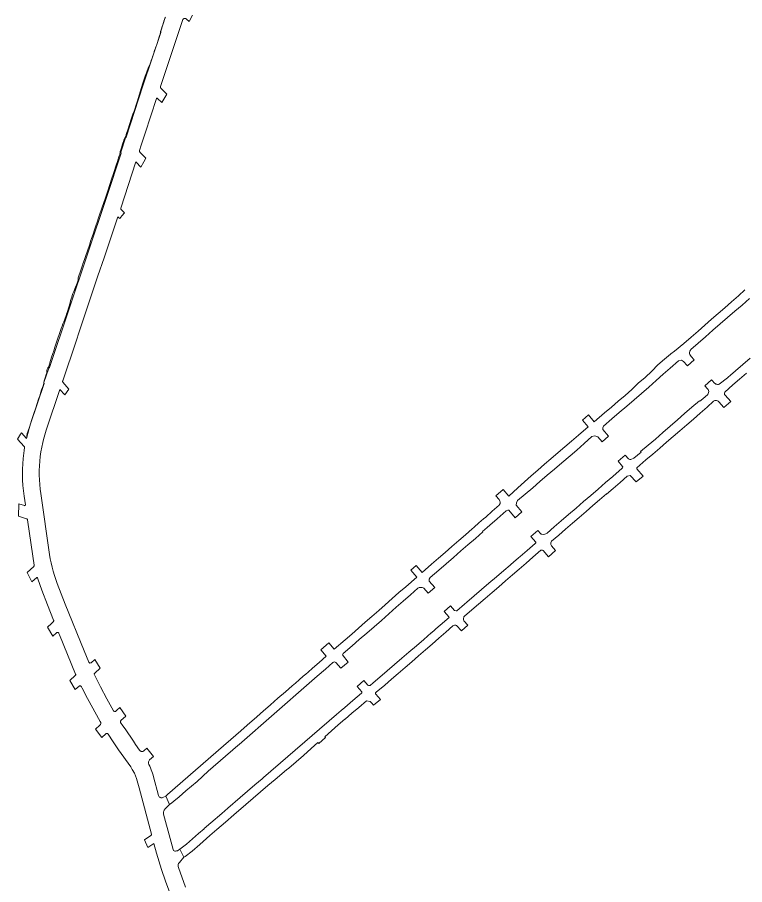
# Model space of a CAD drawing. Header units: inches. Extents: x 704148 to 723432, y 7075344 to 7101810.
# Drawn here: x 717580 to 718555, y 7094497 to 7095660 of the extents above; entities that cross this region are included whole.
import ezdxf

# ---------------------------------------------------------------- set-up
doc = ezdxf.new("R2010")
doc.units = ezdxf.units.IN
doc.header["$MEASUREMENT"] = 0
doc.layers.add('gisdb.gisadmin', color=7, linetype='Continuous', lineweight=9, true_color=0xccf5fc)

msp = doc.modelspace()

# ---------------------------------------------------------------- linework, layer by layer
at = {"layer": 'gisdb.gisadmin'}
for points in [[(717784.5294, 7094485.846), (717778.8472, 7094501.5747), (717773.5372, 7094517.433), (717766.9856, 7094538.9569), (717763.3962, 7094551.9184), (717755.355, 7094546.7862), (717750.7035, 7094556.9744), (717759.1561, 7094562.6204), (717759.5486, 7094562.9646), (717759.8388, 7094563.3987), (717760.0067, 7094563.8931), (717760.0409, 7094564.414), (717759.9783, 7094564.7965), (717743.5478, 7094626.7135), (717741.8435, 7094633.1359), (717740.0954, 7094639.2397), (717738.749, 7094642.8644), (717737.1729, 7094646.3952), (717734.3923, 7094651.4838), (717732.2723, 7094654.7175), (717716.0541, 7094677.803), (717708.8746, 7094688.2518), (717701.914, 7094698.8476), (717701.8134, 7094698.9901), (717701.5769, 7094699.2463), (717701.4429, 7094699.358), (717701.2996, 7094699.4575), (717700.9898, 7094699.6174), (717700.8256, 7094699.6765), (717700.485, 7094699.7507), (717700.3111, 7094699.7653), (717699.9629, 7094699.7488), (717699.6228, 7094699.6721), (717699.459, 7094699.6119), (717699.1504, 7094699.4498), (717698.886, 7094699.247), (717693.5136, 7094694.3647), (717685.2413, 7094705.6046), (717690.7708, 7094710.5996), (717691.6243, 7094711.6956), (717691.9884, 7094712.6743), (717692.0676, 7094713.1875), (717692.0869, 7094713.7139), (717692.0008, 7094714.4058), (717691.5235, 7094715.6191), (717674.2491, 7094746.5432), (717667.2083, 7094760.5475), (717666.2929, 7094762.3684), (717666.0058, 7094762.8045), (717665.7556, 7094763.0472), (717665.4671, 7094763.2429), (717665.1489, 7094763.3855), (717664.6376, 7094763.4908), (717664.1163, 7094763.4602), (717663.6208, 7094763.2958), (717663.1927, 7094763.0156), (717658.0106, 7094758.5807), (717650.4606, 7094770.4834), (717658.0006, 7094777.174), (717658.3072, 7094777.5966), (717658.5271, 7094778.2554), (717658.5358, 7094778.7775), (717658.3746, 7094779.3662), (717636.8308, 7094831.9399), (717636.0455, 7094833.9054), (717635.7297, 7094834.4376), (717635.488, 7094834.6834), (717635.1476, 7094834.9182), (717634.6998, 7094835.0968), (717634.2223, 7094835.163), (717633.7428, 7094835.1131), (717633.2281, 7094834.9178), (717632.8879, 7094834.6829), (717627.7595, 7094830.2942), (717620.7842, 7094842.2751), (717625.9898, 7094847.0619), (717628.4839, 7094849.3552), (717628.7966, 7094849.7217), (717628.9617, 7094850.0241), (717629.0877, 7094850.4177), (717629.1301, 7094850.8287), (717629.0871, 7094851.2397), (717628.9873, 7094851.5695), (717620.8281, 7094871.9892), (717612.969, 7094891.7221), (717607.8752, 7094906.7832), (717607.3967, 7094908.3558), (717607.3568, 7094908.4549), (717607.2656, 7094908.5865), (717607.1871, 7094908.659), (717607.0488, 7094908.7397), (717606.947, 7094908.7723), (717606.8944, 7094908.7818), (717606.7343, 7094908.7826), (717606.5795, 7094908.7419), (717606.4845, 7094908.693), (717606.4067, 7094908.6348), (717599.931, 7094902.8505), (717593.6571, 7094915.5379), (717602.3284, 7094923.5954), (717602.6396, 7094923.9639), (717602.8295, 7094924.3315), (717602.9396, 7094924.7303), (717602.9548, 7094925.281), (717602.987, 7094925.3503), (717602.946, 7094925.3495), (717594.5124, 7094983.0922), (717594.0743, 7094986.0386), (717593.9648, 7094986.3695), (717593.7995, 7094986.6765), (717593.6974, 7094986.818), (717593.5201, 7094987.0115), (717593.323, 7094987.1819), (717593.0264, 7094987.365), (717592.7489, 7094987.4793), (717581.9003, 7094991.0219), (717582.1434, 7095007.5535), (717590.0127, 7095005.1203), (717590.1869, 7095005.1133), (717590.3596, 7095005.1367), (717590.5256, 7095005.1897), (717590.6046, 7095005.2269), (717590.7512, 7095005.3211), (717590.8793, 7095005.4393), (717590.9849, 7095005.578), (717591.0648, 7095005.7329), (717591.1166, 7095005.8994), (717591.1291, 7095006.2567), (717589.4195, 7095017.9613), (717588.4985, 7095025.1288), (717587.8249, 7095032.3238), (717587.3995, 7095039.5378), (717587.2229, 7095046.7621), (717587.2953, 7095053.9882), (717587.6165, 7095061.2075), (717588.1863, 7095068.4115), (717589.0039, 7095075.5916), (717589.5249, 7095079.0904), (717589.525, 7095079.0914), (717590.1279, 7095083.1399), (717590.0215, 7095083.5991), (717590.0216, 7095083.5992), (717590.0215, 7095083.5994), (717589.9675, 7095083.7651), (717589.8676, 7095083.9849), (717589.7729, 7095084.1478), (717589.6145, 7095084.3633), (717580.3624, 7095094.4731), (717580.3614, 7095094.4742), (717584.5982, 7095100.9528), (717585.8011, 7095102.7921), (717592.5673, 7095095.3458), (717592.5674, 7095095.3458), (717592.5674, 7095095.3462), (717594.2029, 7095101.9554), (717596.0521, 7095108.5085), (717598.1131, 7095114.9982), (717616.2199, 7095168.9616), (717616.0519, 7095170.3883), (717622.3954, 7095189.2937), (717623.39, 7095190.3303), (717700.31, 7095419.5725), (717719.2809, 7095477.9195), (717719.0995, 7095479.3446), (717725.2654, 7095498.3087), (717726.2503, 7095499.3545), (717748.6489, 7095568.2435), (717772.6185, 7095639.8195), (717772.4496, 7095641.2461), (717778.5812, 7095659.5559), (717778.9671, 7095660.3485)], [(717815.2073, 7095662.6547), (717810.3357, 7095654.2781), (717806.8939, 7095657.6905), (717806.7002, 7095657.8665), (717806.4919, 7095658.0249), (717806.2705, 7095658.1646), (717806.0379, 7095658.2844), (717805.7956, 7095658.3835), (717805.5457, 7095658.4612), (717805.2899, 7095658.5167), (717804.7688, 7095658.5601), (717804.2481, 7095658.5122), (717803.9928, 7095658.4545), (717803.5022, 7095658.2735), (717803.2706, 7095658.1517), (717802.8435, 7095657.8499), (717802.4753, 7095657.4786), (717802.1772, 7095657.0489), (717801.1661, 7095654.2108), (717772.0318, 7095567.2125), (717771.9821, 7095567.0616), (717771.9836, 7095567.0448), (717771.9503, 7095566.8736), (717771.932, 7095566.7), (717771.9289, 7095566.5256), (717771.941, 7095566.3515), (717771.9683, 7095566.1792), (717772.0105, 7095566.0099), (717772.0672, 7095565.8449), (717772.2227, 7095565.5329), (717772.3781, 7095565.3167), (717772.5223, 7095565.1549), (717773.4461, 7095564.2419), (717780.6293, 7095557.1425), (717774.0205, 7095545.5981), (717773.9889, 7095545.6299), (717768.3364, 7095551.317), (717768.2032, 7095551.4295), (717768.0525, 7095551.5171), (717767.8889, 7095551.5772), (717767.7174, 7095551.608), (717767.543, 7095551.6085), (717767.3713, 7095551.5788), (717767.2073, 7095551.5197), (717767.0561, 7095551.433), (717766.8631, 7095551.2572), (717766.6885, 7095550.957), (717766.6879, 7095550.9569), (717766.6762, 7095550.9213), (717766.6755, 7095550.9192), (717765.8271, 7095548.4229), (717760.0945, 7095530.6789), (717760.0899, 7095530.6645), (717750.7643, 7095501.9829), (717746.3866, 7095488.5188), (717744.0484, 7095481.3272), (717744.0483, 7095481.3272), (717743.9699, 7095480.9876), (717743.9515, 7095480.6394), (717743.9652, 7095480.4655), (717743.994, 7095480.2934), (717744.0958, 7095479.96), (717744.254, 7095479.6493), (717744.5453, 7095479.2855), (717745.4794, 7095478.3634), (717748.6579, 7095475.2257), (717752.6968, 7095471.2386), (717749.8247, 7095466.1518), (717745.8737, 7095459.1542), (717739.3686, 7095465.8913), (717739.1149, 7095466.154), (717739.1097, 7095466.138), (717718.8986, 7095404.2415), (717718.8287, 7095403.9747), (717718.8079, 7095403.8401), (717718.7939, 7095403.6363), (717718.8008, 7095403.4321), (717718.8424, 7095403.163), (717718.8973, 7095402.9663), (717718.972, 7095402.7762), (717719.0658, 7095402.5947), (717719.2186, 7095402.3693), (717719.3061, 7095402.265), (717719.4006, 7095402.1668), (717723.7551, 7095397.9397), (717720.2721, 7095393.6359), (717717.4413, 7095390.1379), (717717.4412, 7095390.138), (717715.7702, 7095391.7027), (717714.9493, 7095392.4713), (717696.4806, 7095337.4297), (717688.3908, 7095313.32), (717668.5757, 7095254.2654), (717663.1256, 7095238.0228), (717658.981, 7095225.6707), (717641.0839, 7095172.3327), (717641.0839, 7095172.3326), (717641.0357, 7095172.165), (717641.0022, 7095171.9937), (717640.9839, 7095171.8202), (717640.9807, 7095171.6458), (717640.9927, 7095171.4717), (717641.0198, 7095171.2994), (717641.0619, 7095171.13), (717641.1186, 7095170.965), (717641.1894, 7095170.8056), (717641.2739, 7095170.6529), (717649.5343, 7095161.478), (717649.5369, 7095161.4751), (717643.8488, 7095153.7937), (717637.3114, 7095161.0894), (717637.3114, 7095161.0895), (717619.4443, 7095107.8407), (717617.5497, 7095101.8644), (717617.4575, 7095101.5356), (717615.8563, 7095095.828), (717614.3658, 7095089.7383), (717613.0801, 7095083.6022), (717612.0006, 7095077.4264), (717611.1283, 7095071.2179), (717610.4644, 7095064.9837), (717610.0096, 7095058.7308), (717609.7644, 7095052.4662), (717609.729, 7095046.1969), (717609.9035, 7095039.9299), (717610.2877, 7095033.6722), (717610.8812, 7095027.431), (717611.6833, 7095021.2131), (717623.6113, 7094939.5462), (717624.5281, 7094933.8778), (717625.6184, 7094928.2402), (717626.881, 7094922.6387), (717628.3147, 7094917.0785), (717629.9183, 7094911.565), (717631.6901, 7094906.1031), (717633.6286, 7094900.6982), (717644.5965, 7094873.1438), (717669.6603, 7094810.4175), (717675.9496, 7094795.2932), (717676.457, 7094794.5917), (717676.8892, 7094794.2988), (717677.5548, 7094794.1002), (717678.2482, 7094794.1411), (717678.736, 7094794.3272), (717679.0861, 7094794.5675), (717684.2776, 7094799.0121), (717691.4807, 7094787.1214), (717683.9739, 7094780.5667), (717683.664, 7094780.1465), (717683.4733, 7094779.6605), (717683.4259, 7094778.9675), (717683.6049, 7094778.328), (717691.6024, 7094761.9901), (717700.1021, 7094745.9077), (717709.0958, 7094730.0962), (717709.4174, 7094729.6849), (717709.8345, 7094729.3708), (717710.3186, 7094729.1754), (717710.8368, 7094729.1119), (717711.1838, 7094729.1455), (717711.6803, 7094729.307), (717712.1067, 7094729.5818), (717713.5032, 7094730.7573), (717717.6778, 7094734.2713), (717725.8296, 7094722.7369), (717719.1237, 7094716.867), (717718.949, 7094716.6912), (717718.7791, 7094716.4747), (717718.6111, 7094716.1693), (717718.5242, 7094715.9264), (717718.4645, 7094715.6681), (717718.4414, 7094715.3203), (717718.479, 7094714.9737), (717718.5467, 7094714.7262), (717718.6464, 7094714.4792), (717718.7302, 7094714.3261), (717721.6293, 7094709.7895), (717724.6153, 7094705.8159), (717735.8579, 7094689.2749), (717738.5933, 7094684.8607), (717743.9856, 7094677.1851), (717744.4346, 7094676.6516), (717744.9694, 7094676.2043), (717745.5738, 7094675.8566), (717746.2293, 7094675.6192), (717746.9162, 7094675.4991), (717747.6134, 7094675.5002), (717748.2999, 7094675.6224), (717749.264, 7094676.0235), (717749.8345, 7094676.4243), (717753.8783, 7094679.9521), (717762.6052, 7094668.645), (717757.5663, 7094664.0584), (717756.9754, 7094663.4177), (717756.5047, 7094662.6842), (717756.319, 7094662.2895), (717756.0542, 7094661.4592), (717755.9361, 7094660.1593), (717756.047, 7094659.2948), (717756.3063, 7094658.4627), (717756.4899, 7094658.0658), (717757.6343, 7094655.7637), (717758.7067, 7094653.427), (717759.706, 7094651.0582), (717760.6312, 7094648.6594), (717761.4815, 7094646.2331), (717762.256, 7094643.7815), (717762.9539, 7094641.3071), (717769.6055, 7094616.2412), (717770.4013, 7094614.7034), (717771.1695, 7094613.9961), (717771.7724, 7094613.646), (717772.7676, 7094613.3296), (717774.1567, 7094613.3262), (717775.4633, 7094613.7982), (717779.1585, 7094615.5307), (717784.2756, 7094604.4794), (717778.4297, 7094598.3587), (717777.2132, 7094596.9952), (717776.6172, 7094595.9304), (717776.0909, 7094594.1805), (717776.0153, 7094592.7071), (717776.2342, 7094591.2612), (717784.9077, 7094558.576), (717788.9985, 7094543.8245), (717789.4575, 7094542.8893), (717790.4322, 7094542.0311), (717791.4181, 7094541.6943), (717792.4598, 7094541.715), (717793.6555, 7094542.2401), (717795.0224, 7094542.2824), (717798.232, 7094544.6855), (717803.5254, 7094533.6579), (717797.4448, 7094526.5664), (717796.3476, 7094525.2205), (717795.8652, 7094524.0076), (717795.7384, 7094522.2757), (717795.9603, 7094521.2279), (717796.8455, 7094518.6154), (717800.6341, 7094507.4328), (717805.5993, 7094493.7396)], [(718561.38, 7095282.81), (718551.48, 7095274.18), (718541.85, 7095265.93), (718531.95, 7095257.43), (718522.06, 7095248.81), (718512.29, 7095240.29), (718502.42, 7095231.69), (718492.69, 7095223.03), (718482.85, 7095214.35), (718482.06, 7095213.42), (718481.4, 7095212.1), (718481.02, 7095210.55), (718480.89, 7095209.31), (718481.26, 7095207.94), (718482.07, 7095206.57), (718483.19, 7095205.18), (718486.9507, 7095200.8736), (718478.0917, 7095192.8539), (718478, 7095192.96), (718472.95, 7095198.22), (718470.32, 7095200.45), (718466.32, 7095199.51), (718455.19, 7095189.66), (718445.85, 7095181.38), (718436.28, 7095172.91), (718426.34, 7095164.11), (718416.52, 7095155.41), (718406.67, 7095146.97), (718396.89, 7095138.58), (718386.78, 7095129.91), (718377.02, 7095121.55), (718365.63, 7095111.72), (718364.79, 7095109.63), (718364.89, 7095107.34), (718372.5271, 7095098.1701), (718363.933, 7095090.6802), (718358.17, 7095097.2), (718356.54, 7095098.02), (718353.92, 7095098.95), (718349.92, 7095098.02), (718339.62, 7095088.4), (718329.8, 7095079.53), (718321.14, 7095072.14), (718310.08, 7095062.71), (718300.2, 7095054.28), (718290.26, 7095045.81), (718280.5, 7095037.35), (718270.8, 7095028.93), (718260.81, 7095020.53), (718250.67, 7095011.99), (718249.05, 7095008.71), (718248.8, 7095005.89), (718256.4099, 7094996.8832), (718247.1626, 7094988.7863), (718238.75, 7094998.95), (718237.63, 7094999.27), (718235.15, 7094998.01), (718223.32, 7094987.27), (718213.45, 7094978.81), (718210.04, 7094975.69), (718203.78, 7094970.43), (718204.12, 7094970.04), (718193.98, 7094961.23), (718184.1, 7094952.59), (718174.57, 7094944.33), (718164.66, 7094935.75), (718154.87, 7094927.28), (718144.91, 7094918.66), (718133.64, 7094908.91), (718131.96, 7094906.38), (718132.29, 7094904.06), (718139.868, 7094895.2341), (718130.9618, 7094887.5593), (718124.88, 7094894.53), (718123.98, 7094894.97), (718122.66, 7094895.35), (718120.82, 7094895.51), (718118.8, 7094895.27), (718116.82, 7094894.29), (718107.08, 7094885.67), (718097.44, 7094877.2), (718088.08, 7094868.86), (718078.22, 7094860.09), (718068.4, 7094851.34), (718058.46, 7094842.49), (718048.6, 7094834.16), (718038.54, 7094825.65), (718028.82, 7094817.27), (718016.83, 7094806.83), (718015.78, 7094804.87), (718023.7504, 7094795.3814), (718013.9506, 7094787.1835), (718007.25, 7094794.8), (718006.28, 7094795.32), (718005.14, 7094795.49), (718004.36, 7094795.39), (718003.71, 7094795.2), (718002.99, 7094794.86), (717993.02, 7094786.01), (717982.27, 7094776.47), (717971.15, 7094767.23), (717877.36, 7094684.76), (717875.96, 7094683.62), (717836.1, 7094648.86), (717821.16, 7094635.28), (717806.09, 7094622.52), (717796.95, 7094614.48), (717790.06, 7094608.78), (717787.1974, 7094606.6517), (717784.2756, 7094604.4794), (717779.1585, 7094615.5307), (717781.5128, 7094617.5828), (717856.499, 7094682.946), (717866.55, 7094691.5537), (717879.7, 7094703.02), (717888.47, 7094710.83), (717901.08, 7094722.06), (717910.12, 7094729.96), (717918.88, 7094737.66), (717919.36, 7094738.07), (717929.51, 7094746.87), (717939.64, 7094755.66), (717948.56, 7094763.4), (717952.8015, 7094767.0753), (717957.8093, 7094771.4955), (717963.4809, 7094776.4595), (717966.7525, 7094779.178), (717970.0829, 7094781.9454), (717975.86, 7094787.05), (717984.84, 7094794.99), (717994.19, 7094803.12), (717986.7636, 7094811.6215), (717997.6185, 7094821.2727), (718005, 7094812.54), (718019.38, 7094825.06), (718028.43, 7094832.94), (718037.46, 7094840.8), (718046.51, 7094848.67), (718055.46, 7094856.47), (718064.76, 7094864.43), (718073.37, 7094872.18), (718082.73, 7094880.62), (718091.5, 7094888.51), (718100.66, 7094896.25), (718115.61, 7094909.31), (718107.4603, 7094918.6346), (718114.6942, 7094924.9533), (718122.57, 7094915.38), (718135.33, 7094926.53), (718144.48, 7094934.51), (718153.52, 7094942.41), (718162.54, 7094950.37), (718171.68, 7094958.43), (718180.77, 7094965.88), (718189.91, 7094973.98), (718192.0971, 7094975.9216), (718195.2929, 7094978.9218), (718195.9212, 7094979.4986), (718198.7605, 7094981.9592), (718204.8713, 7094987.2547), (718207.81, 7094989.86), (718216.66, 7094997.71), (718222.7677, 7095002.9762), (718225.9119, 7095005.8307), (718226.54, 7095006.73), (718227.04, 7095008.21), (718227.1, 7095010.07), (718226.76, 7095011.37), (718225.96, 7095013.17), (718221.5284, 7095018.2701), (718231.117, 7095026.6455), (718238.71, 7095017.89), (718250.87, 7095029.04), (718259.67, 7095037.1), (718268.66, 7095044.91), (718277.61, 7095052.7), (718286.71, 7095060.62), (718295.2, 7095068), (718305.06, 7095076.59), (718322.91, 7095091.82), (718332.32, 7095099.85), (718345.03, 7095110.69), (718337.3831, 7095119.5958), (718345.6102, 7095126.846), (718353.21, 7095117.68), (718366.93, 7095129.39), (718376.25, 7095137.34), (718385.52, 7095145.25), (718394.5, 7095153.03), (718403.64, 7095160.95), (718412.28, 7095169.29), (718421.46, 7095176.95), (718430.26, 7095185.63), (718438.66, 7095193.93), (718447.54, 7095201.61), (718455.4853, 7095208.1146), (718456.0515, 7095208.5781), (718460.61, 7095212.31), (718473.18, 7095222.59), (718483.18, 7095230.89), (718492.32, 7095238.9), (718501.35, 7095247.06), (718510.32, 7095255.07), (718519.33, 7095262.86), (718528.25, 7095270.56), (718537.36, 7095278.43), (718546.41, 7095286.29), (718555.24, 7095294.62)], [(718557.35, 7095182.74), (718547.94, 7095174.74), (718538.89, 7095167.06), (718528.05, 7095157.37), (718527.76, 7095156.38), (718527.73, 7095155.32), (718527.9, 7095154.38), (718528.13, 7095153.78), (718528.68, 7095153.11), (718536.0841, 7095144.9317), (718526.7285, 7095136.9552), (718520.24, 7095144.51), (718519.38, 7095145.32), (718518.59, 7095145.8), (718517.28, 7095146.16), (718516.02, 7095146.31), (718514.85, 7095146.1), (718513.25, 7095145.08), (718504.4, 7095137.31), (718495.27, 7095129.29), (718486.15, 7095121.28), (718477.14, 7095113.37), (718468.09, 7095105.48), (718458.97, 7095097.66), (718450.09, 7095090.06), (718440.94, 7095082.23), (718431.74, 7095074.34), (718422.6, 7095066.51), (718410.54, 7095055.93), (718410.3, 7095055.33), (718410.28, 7095054.83), (718410.48, 7095054.39), (718418.6516, 7095044.7998), (718409.3856, 7095036.8923), (718401.44, 7095045.63), (718397.52, 7095044.57), (718387.93, 7095036.22), (718378.71, 7095028.2), (718369.85, 7095020.48), (718369.56, 7095020.81), (718360.5, 7095013), (718351.47, 7095005.21), (718342.35, 7094997.35), (718333.06, 7094989.34), (718323.97, 7094981.5), (718314.82, 7094973.61), (718305.63, 7094965.69), (718295.94, 7094957.33), (718295.46, 7094956.51), (718295.14, 7094955.37), (718295.06, 7094954.25), (718295.26, 7094953.13), (718295.58, 7094951.97), (718296.1, 7094951.11), (718301.5001, 7094944.8331), (718291.9747, 7094936.7117), (718284.9, 7094944.91), (718283.86, 7094945.49), (718283, 7094945.61), (718281.92, 7094945.29), (718271.14, 7094935.98), (718261.97, 7094928.05), (718252.79, 7094920.11), (718243.96, 7094912.48), (718234.52, 7094904.33), (718225.44, 7094896.48), (718216.45, 7094888.72), (718207.26, 7094880.77), (718198.26, 7094873.01), (718189.08, 7094865.23), (718179.26, 7094857.07), (718178.62, 7094856.13), (718178.18, 7094853.53), (718178.22, 7094852.37), (718178.68, 7094850.83), (718183.9515, 7094844.6514), (718175.2514, 7094837.2563), (718168.92, 7094844.55), (718167.9, 7094844.87), (718167.12, 7094844.97), (718166.04, 7094844.85), (718165.02, 7094844.61), (718164, 7094843.89), (718154.24, 7094835.39), (718144.99, 7094827.34), (718136.03, 7094819.55), (718127, 7094811.67), (718117.96, 7094803.8), (718108.91, 7094795.86), (718099.96, 7094788.18), (718090.71, 7094780.26), (718081.53, 7094772.38), (718072.58, 7094764.56), (718060.93, 7094754.85), (718060.36, 7094754.12), (718060.15, 7094753.5), (718060.18, 7094752.82), (718060.52, 7094752.21), (718066.8515, 7094745.2153), (718057.5177, 7094737.5155), (718055.1, 7094740.29), (718053.23, 7094742.44), (718048.32, 7094743.59), (718037.72, 7094734.54), (718028.56, 7094726.68), (718019.39, 7094718.8), (718019.27, 7094718.94), (718010.34, 7094711), (718001.47, 7094703.12), (717992.34, 7094695.01), (717993.07, 7094694.19), (717984.07, 7094686.33), (717983.16, 7094687.35), (717974.23, 7094679.46), (717963.56, 7094669.88), (717944.16, 7094653.22), (717941.16, 7094650.92), (717925.92, 7094637.74), (717915.98, 7094629.84), (717906.32, 7094621.56), (717886.55, 7094604.49), (717870.33, 7094590.47), (717859.22, 7094580.88), (717847.63, 7094570.86), (717838.46, 7094562.94), (717824.74, 7094550.58), (717814.4, 7094541.8), (717805.1063, 7094534.8416), (717803.5254, 7094533.6579), (717798.232, 7094544.6855), (717806.9133, 7094551.1854), (717823.2445, 7094565.3841), (717830.4281, 7094571.8557), (717830.6163, 7094572.0217), (717839.7841, 7094579.9397), (717854.1611, 7094592.3654), (717862.4858, 7094599.5513), (717878.7028, 7094613.5686), (717898.5105, 7094630.6711), (717908.1705, 7094638.9511), (717910.1498, 7094640.5347), (718008.1703, 7094725.1283), (718011.2964, 7094727.9078), (718014.3005, 7094730.4188), (718018.96, 7094734.44), (718029.85, 7094743.83), (718041.24, 7094753.65), (718041.83, 7094754.23), (718041.95, 7094754.87), (718041.68, 7094755.68), (718035.5176, 7094762.6791), (718044.627, 7094770.5336), (718049.8, 7094764.51), (718050.62, 7094763.97), (718051.56, 7094763.75), (718052.12, 7094763.75), (718053.1878, 7094764.017), (718057.293, 7094767.4403), (718066.06, 7094775.03), (718075.82, 7094783.47), (718085.64, 7094791.95), (718095.52, 7094800.47), (718105.06, 7094808.71), (718115.07, 7094817.35), (718124.78, 7094825.73), (718134.9, 7094834.47), (718135.0756, 7094834.6214), (718144.7425, 7094843.0325), (718146.3606, 7094844.4407), (718156.119, 7094852.9393), (718158.7282, 7094855.193), (718158.6, 7094856.1), (718155.8, 7094859.09), (718152.1202, 7094863.3078), (718160.8169, 7094870.8303), (718166.13, 7094864.64), (718168.49, 7094863.9), (718169.1487, 7094864.1931), (718179.4379, 7094872.8201), (718182.54, 7094875.59), (718192.55, 7094884.18), (718202.37, 7094892.61), (718212.15, 7094901), (718222.18, 7094909.62), (718231.97, 7094918.02), (718240.6242, 7094925.4569), (718241.7074, 7094926.393), (718244.942, 7094929.1879), (718251.8354, 7094935.1502), (718254.1199, 7094937.1261), (718263.2906, 7094945.0568), (718274.0766, 7094954.3719), (718274.9652, 7094955.1351), (718275.08, 7094955.69), (718274.98, 7094956.17), (718268.3948, 7094963.8642), (718277.6625, 7094971.8709), (718281.52, 7094967.35), (718281.96, 7094967.11), (718283.08, 7094966.79), (718285.48, 7094966.67), (718287, 7094966.91), (718288.62, 7094967.45), (718290.28, 7094968.43), (718299.4, 7094976.59), (718309.13, 7094984.96), (718318.94, 7094993.39), (718328.87, 7095001.93), (718338.83, 7095010.49), (718348.55, 7095018.85), (718358.47, 7095027.38), (718368.45, 7095035.96), (718378.15, 7095044.45), (718390.7, 7095055.43), (718391.24, 7095055.95), (718391.52, 7095056.65), (718391.44, 7095057.19), (718391.22, 7095057.77), (718385.2925, 7095064.9443), (718394.6207, 7095073.0601), (718399.2, 7095067.87), (718399.92, 7095067.37), (718401, 7095067.07), (718402.5, 7095066.89), (718406.24, 7095068.63), (718416.08, 7095076.89), (718415.46, 7095077.6), (718425.38, 7095086.08), (718435.22, 7095094.49), (718445.25, 7095103.07), (718454.84, 7095111.55), (718464.72, 7095120.29), (718474.39, 7095128.85), (718484.24, 7095137.2), (718494.33, 7095145.74), (718494.92, 7095145.08), (718498.7065, 7095148.28), (718505.5838, 7095154.3119), (718506.04, 7095155.34), (718506.48, 7095156.83), (718506.61, 7095158.04), (718505.74, 7095160.7), (718504.94, 7095162), (718501.4347, 7095166.0082), (718510.536, 7095173.9477), (718511.43, 7095172.93), (718514.6, 7095169.42), (718515.32, 7095168.79), (718516.34, 7095168.19), (718517.43, 7095167.83), (718518.62, 7095167.58), (718519.63, 7095167.55), (718520.68, 7095168.1), (718531.752, 7095176.7411), (718532.7157, 7095177.5589), (718535.9707, 7095180.3212), (718542.5, 7095186), (718552.56, 7095194.63), (718562.1, 7095202.82)]]:
    msp.add_lwpolyline(points, dxfattribs=at)
msp.add_lwpolyline([(717772.6185, 7095639.8195), (717748.6489, 7095568.2435), (717726.2503, 7095499.3545), (717725.2654, 7095498.3087), (717719.0995, 7095479.3446), (717719.2809, 7095477.9195), (717700.31, 7095419.5725), (717623.39, 7095190.3303), (717622.3954, 7095189.2937), (717616.0519, 7095170.3883), (717616.2199, 7095168.9616), (717598.1131, 7095114.9982), (717596.0521, 7095108.5085), (717594.2029, 7095101.9554), (717592.5674, 7095095.3462), (717593.4875, 7095101.67), (717594.8827, 7095105.6472), (717596.9711, 7095111.5955), (717598.0642, 7095115.0146), (717599.4688, 7095119.3721), (717601.6285, 7095126.031), (717602.5565, 7095128.884), (717605.0315, 7095136.4918), (717608.8512, 7095147.8677), (717610.399, 7095152.6223), (717611.9463, 7095157.3771), (717612.8755, 7095160.2297), (717614.736, 7095165.9342), (717615.6672, 7095168.7861), (717615.6834, 7095169.8354), (717615.707, 7095170.8823), (717616.6394, 7095173.7338), (717618.506, 7095179.4363), (717619.1288, 7095181.3369), (717619.4403, 7095182.2871), (717619.7366, 7095183.2425), (717619.8007, 7095184.2758), (717619.8633, 7095186.3644), (717620.3629, 7095188.3063), (717620.675, 7095189.2564), (717621.1738, 7095190.1438), (717621.9984, 7095190.9219), (717622.3873, 7095191.8462), (717623.2186, 7095194.7317), (717623.7553, 7095196.6612), (717626.2589, 7095204.2595), (717627.8261, 7095209.0076), (717629.0812, 7095212.8056), (717630.6517, 7095217.5526), (717634.8076, 7095229.8704), (717636.366, 7095234.6215), (717637.2899, 7095237.4759), (717638.5319, 7095241.2783), (717639.5679, 7095244.095), (717640.2867, 7095245.9634), (717641.3655, 7095248.7658), (717642.4451, 7095251.568), (717643.8856, 7095255.3038), (717645.5824, 7095260.0084), (717646.2222, 7095261.9033), (717647.4936, 7095265.6959), (717649.3385, 7095271.4056), (717651.0017, 7095277.1763), (717651.7726, 7095280.082), (717653.1522, 7095284.893), (717654.4527, 7095288.6758), (717656.0162, 7095292.3704), (717658.3678, 7095297.9101), (717660.5056, 7095303.5215), (717661.469, 7095306.3627), (717661.7902, 7095307.3097), (717661.9947, 7095308.2958), (717661.8064, 7095310.4686), (717662.7713, 7095313.3092), (717664.3796, 7095318.0435), (717666.3097, 7095323.7247), (717667.5964, 7095327.5121), (717668.2397, 7095329.4058), (717670.1697, 7095335.087), (717672.0998, 7095340.7681), (717673.7081, 7095345.5024), (717677.2465, 7095355.9179), (717678.5332, 7095359.7053), (717679.8199, 7095363.4927), (717681.7499, 7095369.1739), (717683.68, 7095374.855), (717685.61, 7095380.5362), (717687.2184, 7095385.2705), (717689.1484, 7095390.9516), (717691.0784, 7095396.6328), (717692.6868, 7095401.3671), (717693.6518, 7095404.2076), (717696.2252, 7095411.7825), (717697.8335, 7095416.5168), (717700.9618, 7095425.9051), (717704.7152, 7095437.3031), (717706.5919, 7095443.0021), (717709.0941, 7095450.6008), (717710.3452, 7095454.4001), (717711.9091, 7095459.1493), (717713.1602, 7095462.9486), (717714.4114, 7095466.7479), (717715.3497, 7095469.5974), (717715.9753, 7095471.4971), (717716.9136, 7095474.3466), (717717.5391, 7095476.2463), (717717.8519, 7095477.1961), (717718.1647, 7095478.1459), (717718.0869, 7095479.2228), (717718.2071, 7095480.2352), (717718.5199, 7095481.185), (717718.8327, 7095482.1349), (717719.771, 7095484.9844), (717720.3966, 7095486.884), (717721.3349, 7095489.7335), (717722.2732, 7095492.583), (717722.586, 7095493.5329), (717723.2116, 7095495.4325), (717723.8371, 7095497.3322), (717724.1499, 7095498.282), (717724.7184, 7095499.0864), (717725.3586, 7095499.9921), (717725.9842, 7095501.8918), (717726.297, 7095502.8416), (717728.7992, 7095510.4403), (717730.6759, 7095516.1393), (717733.4909, 7095524.6878), (717735.6804, 7095531.3366), (717736.9099, 7095534.0914), (717737.9006, 7095536.9239), (717739.6347, 7095542.6692), (717740.7815, 7095546.5025), (717744.8238, 7095559.9096), (717746.325, 7095564.6792), (717748.3711, 7095571.4765), (717750.1967, 7095577.1926), (717751.6803, 7095580.9141), (717753.2684, 7095585.6552), (717756.1343, 7095593.1321), (717756.5575, 7095594.0335), (717756.6068, 7095594.0285), (717757.176, 7095594.8925), (717757.4179, 7095595.866), (717758.0996, 7095597.7469), (717759.4575, 7095601.5105), (717759.7226, 7095602.4763), (717760.449, 7095604.3422), (717760.8331, 7095605.2682), (717761.5059, 7095607.152), (717762.1172, 7095609.0565), (717763.0186, 7095611.9184), (717763.6116, 7095613.829), (717764.1929, 7095615.7435), (717765.3047, 7095618.5349), (717765.6233, 7095619.4828), (717766.3172, 7095621.3596), (717767.0287, 7095623.2305), (717767.6466, 7095625.1327), (717767.9568, 7095626.0834), (717768.543, 7095627.9963), (717769.4512, 7095630.8559), (717770.3518, 7095633.718), (717770.9725, 7095635.6193), (717771.6006, 7095637.5182), (717772.2453, 7095639.4114), (717772.3515, 7095640.4305), (717772.3282, 7095641.4929), (717772.6375, 7095642.4439), (717772.9523, 7095643.393), (717773.2794, 7095644.3381), (717774.5611, 7095648.1272), (717775.217, 7095650.0167), (717776.1521, 7095652.8673), (717776.8185, 7095654.7533), (717778.531, 7095659.4527), (717778.5812, 7095659.5559), (717772.4496, 7095641.2461)], close=True, dxfattribs=at)

doc.saveas('drawing.dxf')
